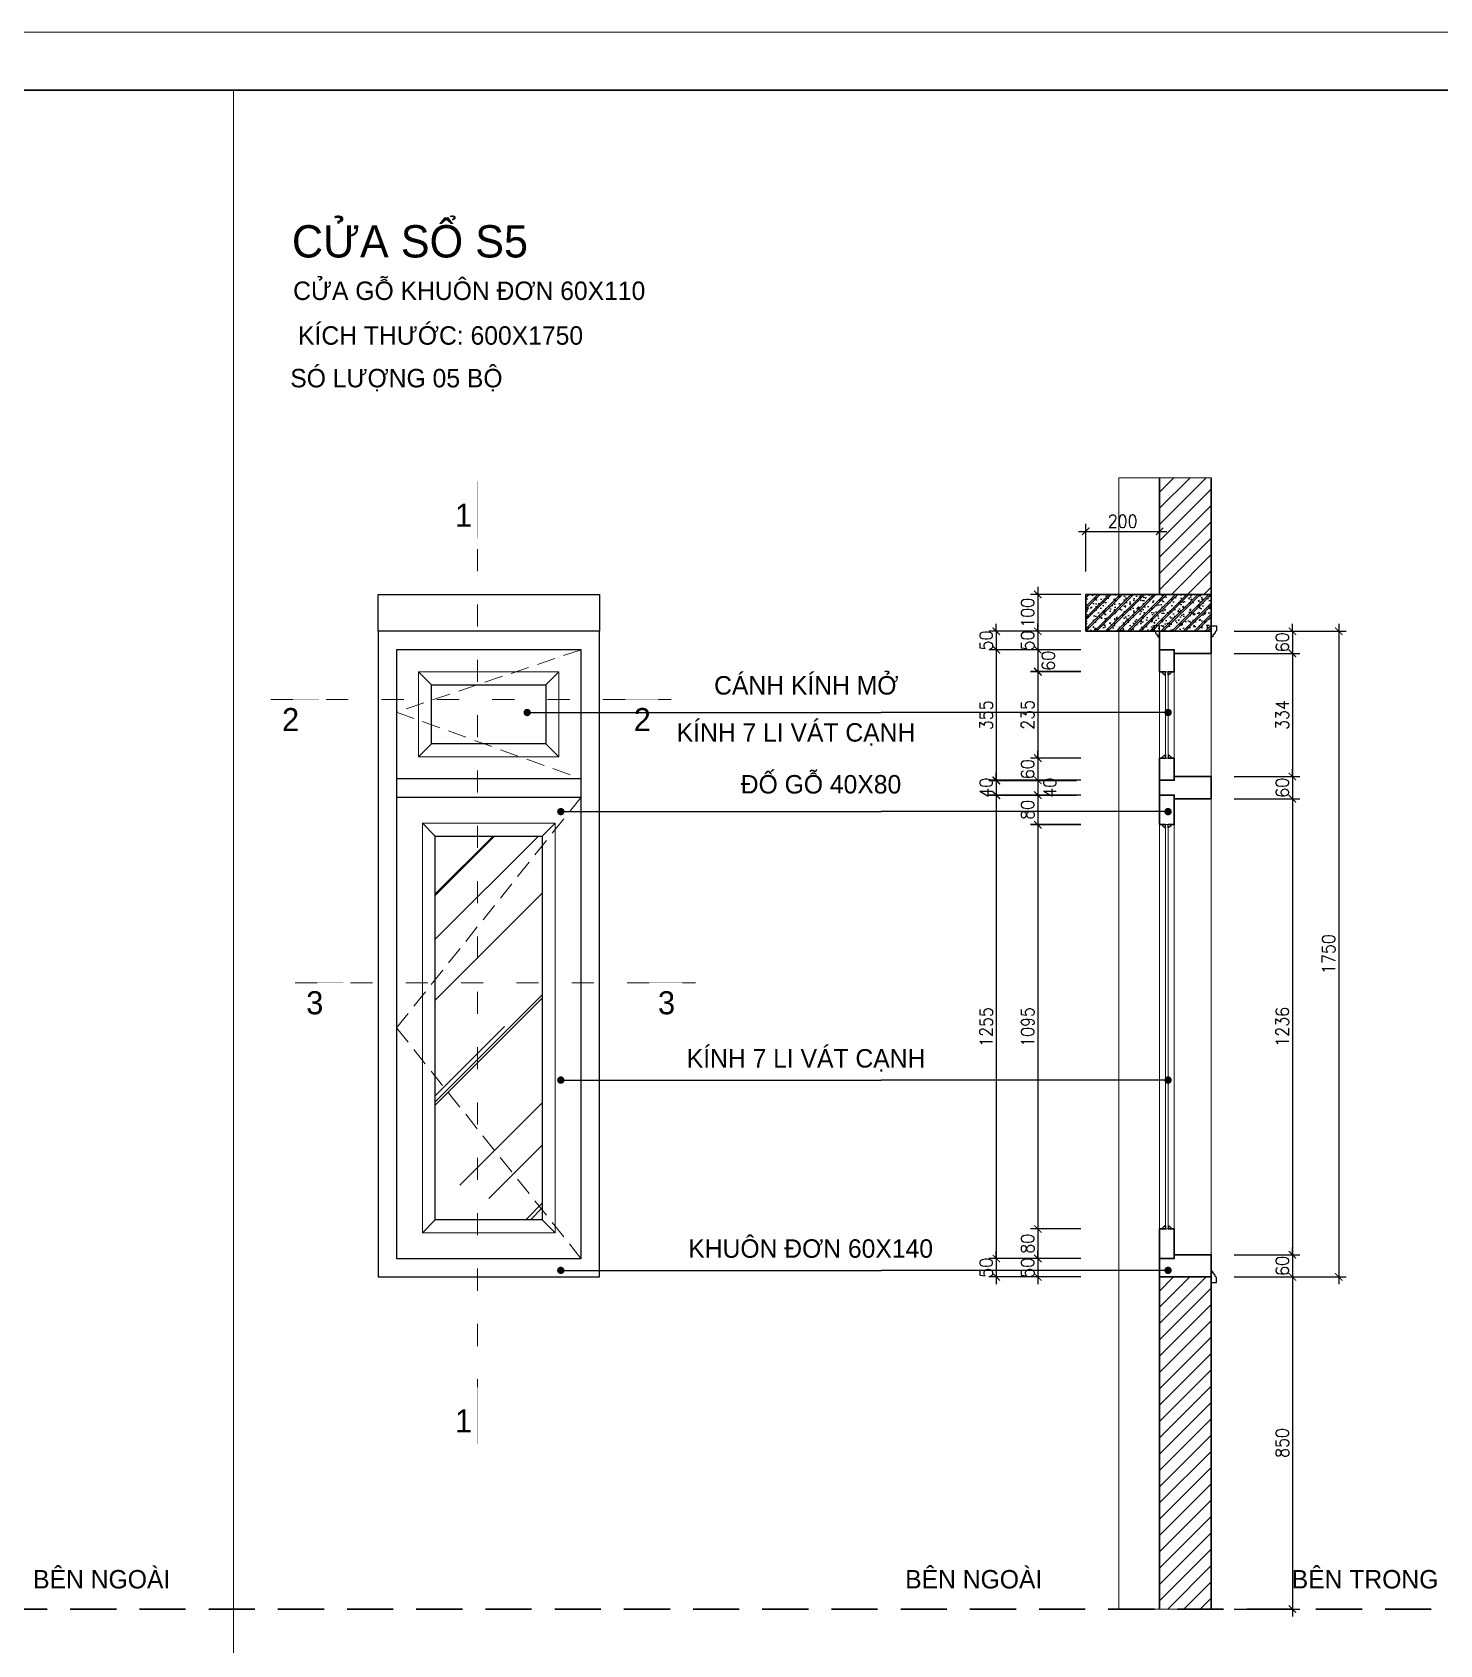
# Model space of a CAD drawing. Header units: millimetres. Extents: x -529782 to -142003, y -492574 to -273331.
# Drawn here: x -194802 to -190988, y -426657 to -422287 of the extents above; entities that cross this region are included whole.
import ezdxf
from ezdxf.enums import TextEntityAlignment as Align

# ---------------------------------------------------------------- set-up
doc = ezdxf.new("R2010")
doc.units = ezdxf.units.MM
doc.header["$LTSCALE"] = 500
doc.header["$MEASUREMENT"] = 0
doc.header["$PDMODE"] = 3
doc.linetypes.add('ACAD_ISO03W100', pattern=[30, 12, -18])
doc.linetypes.add('HIDDEN', pattern=[0.375, 0.25, -0.125])
doc.layers.get('0').update_dxf_attribs({"linetype": 'CONTINUOUS', "lineweight": 13})
doc.layers.get('Defpoints').update_dxf_attribs({"color": 255, "linetype": 'CONTINUOUS', "lineweight": 13})
for name, color, linetype, lineweight in [('1.cat 30', 30, 'CONTINUOUS', 35), ('2.thay 145', 145, 'CONTINUOUS', 18), ('3.manh 08', 8, 'CONTINUOUS', 9), ('6.khuat 75', 75, 'HIDDEN', 18), ('8.vat lieu 08', 8, 'CONTINUOUS', 5), ('9.text \xad white', 7, 'CONTINUOUS', 15), ('CA.dim 08', 251, 'CONTINUOUS', 13), ('cat', 4, 'CONTINUOUS', 35)]:
    doc.layers.add(name, color=color, linetype=linetype, lineweight=lineweight)
for name, color, linetype in [('DKT', 7, 'CONTINUOUS'), ('HACH', 250, 'CONTINUOUS'), ('HATCH', 150, 'CONTINUOUS'), ('MANH', 5, 'CONTINUOUS')]:
    doc.layers.add(name, color=color, linetype=linetype)
doc.styles.add('CA.JSC1', font='')
doc.styles.get("Standard").update_dxf_attribs({"font": 'txt.shx', "width": 0.9})
doc.styles.add('VnAvantH', font='')
doc.styles.get('CA.JSC1').set_extended_font_data('.VnAvantH')
doc.styles.get('VnAvantH').set_extended_font_data('.VnAvantH')
doc.dimstyles.new('CA 20', dxfattribs={"dimscale": 0, "dimtxt": 35, "dimasz": 20, "dimexe": 20, "dimexo": 0, "dimgap": 10, "dimtad": 1, "dimdec": 0, "dimzin": 0, "dimdsep": 46, "dimtxsty": 'Standard', "dimblk": 'ARCHTICK', "dimcen": 0.09, "dimdle": 20, "dimclrd": 256, "dimclre": 256, "dimclrt": 7, "dimadec": 0, "dimazin": 0, "dimtfac": 1, "dimtdec": 0, "dimtix": 1, "dimtmove": 2, "dimatfit": 3, "dimldrblk": 'DOT', "dimfxl": 1, "dimtolj": 1, "dimtzin": 0, "dimarcsym": 0})
pattern_1 = [(45, (-14871.95, 12364.396), (-22.097087, 22.097087), [])]

# ---------------------------------------------------------------- blocks, each defined once
blk = doc.blocks.new('khung co loan')
at = {"layer": '1.cat 30'}
blk.add_lwpolyline([(1158.3, -14553.5), (1158.3, -303.5), (20658.3, -303.5), (20658.3, -14553.5)], close=True, dxfattribs=at)
at = {"layer": '3.manh 08'}
blk.add_lwpolyline([(0, -14850), (21000, -14850), (21000, 0), (0, 0)], close=True, dxfattribs=at)
blk = doc.blocks.new('_ArchTick')
at = {"color": 1, "linetype": 'ByBlock', "const_width": 0.15}
blk.add_lwpolyline([(-0.5, -0.5), (0.5, 0.5)], dxfattribs=at)
blk = doc.blocks.new('_DOT')
at = {"color": 1, "linetype": 'ByBlock'}
blk.add_line((-0.5, 0), (-1, 0), dxfattribs=at)
at = {"color": 1, "linetype": 'ByBlock', "const_width": 0.5}
blk.add_lwpolyline([(-0.25, 0, 1), (0.25, 0, 1)], format="xyb", close=True, dxfattribs=at)
blk = doc.blocks.new('*D1652')
at = {"layer": 'CA.dim 08', "lineweight": -2, "transparency": 16777216}
for p, q in [((-191947.5, -423748.5), (-191947.5, -423619.8)), ((-191747.5, -423748.5), (-191747.5, -423619.8)), ((-191967.5, -423639.8), (-191727.5, -423639.8))]:
    blk.add_line(p, q, dxfattribs=at)
at = {"layer": 'Defpoints', "color": 0, "transparency": 16777216}
for p in [(-191747.5, -423639.8), (-191947.5, -423748.5), (-191747.5, -423748.5)]:
    blk.add_point(p, dxfattribs=at)
at = {"layer": 'CA.dim 08', "lineweight": -2, "transparency": 16777216, "xscale": 20, "yscale": 20, "zscale": 20, "rotation": 180}
blk.add_blockref('_ArchTick', (-191947.5, -423639.8), dxfattribs=at)
at = {"layer": 'CA.dim 08', "lineweight": -2, "transparency": 16777216, "xscale": 20, "yscale": 20, "zscale": 20}
blk.add_blockref('_ArchTick', (-191747.5, -423639.8), dxfattribs=at)
at = {"layer": 'CA.dim 08', "color": 7, "transparency": 16777216, "insert": (-191847.5, -423612.3), "char_height": 35, "attachment_point": 5}
blk.add_mtext('\\A1;200', dxfattribs=at)
blk = doc.blocks.new('*D1653')
at = {"layer": 'CA.dim 08', "lineweight": -2, "transparency": 16777216}
for p, q in [((-192077.4, -423790.6), (-192077.4, -423930.6)), ((-191960.5, -423810.6), (-192097.4, -423810.6)), ((-191960.5, -423910.6), (-192097.4, -423910.6))]:
    blk.add_line(p, q, dxfattribs=at)
at = {"layer": 'Defpoints', "color": 0, "transparency": 16777216}
for p in [(-191960.5, -423810.6), (-192077.4, -423910.6), (-191960.5, -423910.6)]:
    blk.add_point(p, dxfattribs=at)
at = {"layer": 'CA.dim 08', "lineweight": -2, "transparency": 16777216, "xscale": 20, "yscale": 20, "zscale": 20}
for p, rotation in [((-192077.4, -423810.6), 90), ((-192077.4, -423910.6), 270)]:
    blk.add_blockref('_ArchTick', p, dxfattribs=dict(at, rotation=rotation))
at = {"layer": 'CA.dim 08', "color": 7, "transparency": 16777216, "insert": (-192104.9, -423860.6), "char_height": 35, "attachment_point": 5, "rotation": 90}
blk.add_mtext('\\A1;100', dxfattribs=at)
blk = doc.blocks.new('*D1654')
at = {"layer": 'CA.dim 08', "lineweight": -2, "transparency": 16777216}
for p, q in [((-191545.5, -423910.6), (-191367.5, -423910.6)), ((-191387.5, -423910.6), (-191387.5, -423890.6)), ((-191387.5, -423910.6), (-191387.5, -423970.6)), ((-191545.5, -423970.6), (-191367.5, -423970.6)), ((-191387.5, -423970.6), (-191387.5, -423990.6))]:
    blk.add_line(p, q, dxfattribs=at)
at = {"layer": 'Defpoints', "color": 0, "transparency": 16777216}
for p in [(-191545.5, -423910.6), (-191545.5, -423970.6), (-191387.5, -423970.6)]:
    blk.add_point(p, dxfattribs=at)
at = {"layer": 'CA.dim 08', "lineweight": -2, "transparency": 16777216, "xscale": 20, "yscale": 20, "zscale": 20}
for p, rotation in [((-191387.5, -423910.6), 270), ((-191387.5, -423970.6), 90)]:
    blk.add_blockref('_ArchTick', p, dxfattribs=dict(at, rotation=rotation))
at = {"layer": 'CA.dim 08', "color": 7, "transparency": 16777216, "insert": (-191415, -423940.6), "char_height": 35, "attachment_point": 5, "rotation": 90}
blk.add_mtext('\\A1;60', dxfattribs=at)
blk = doc.blocks.new('*D1655')
at = {"layer": 'CA.dim 08', "lineweight": -2, "transparency": 16777216}
for p, q in [((-191545.5, -423970.6), (-191367.5, -423970.6)), ((-191387.5, -423950.6), (-191387.5, -424324.6)), ((-191545.5, -424304.6), (-191367.5, -424304.6))]:
    blk.add_line(p, q, dxfattribs=at)
at = {"layer": 'Defpoints', "color": 0, "transparency": 16777216}
for p in [(-191545.5, -423970.6), (-191545.5, -424304.6), (-191387.5, -424304.6)]:
    blk.add_point(p, dxfattribs=at)
at = {"layer": 'CA.dim 08', "lineweight": -2, "transparency": 16777216, "xscale": 20, "yscale": 20, "zscale": 20}
for p, rotation in [((-191387.5, -423970.6), 90), ((-191387.5, -424304.6), 270)]:
    blk.add_blockref('_ArchTick', p, dxfattribs=dict(at, rotation=rotation))
at = {"layer": 'CA.dim 08', "color": 7, "transparency": 16777216, "insert": (-191415, -424137.6), "char_height": 35, "attachment_point": 5, "rotation": 90}
blk.add_mtext('\\A1;334', dxfattribs=at)
blk = doc.blocks.new('*D1656')
at = {"layer": 'CA.dim 08', "lineweight": -2, "transparency": 16777216}
for p, q in [((-191545.5, -424304.6), (-191367.5, -424304.6)), ((-191387.5, -424304.6), (-191387.5, -424284.6)), ((-191387.5, -424304.6), (-191387.5, -424364.6)), ((-191545.5, -424364.6), (-191367.5, -424364.6)), ((-191387.5, -424364.6), (-191387.5, -424384.6))]:
    blk.add_line(p, q, dxfattribs=at)
at = {"layer": 'Defpoints', "color": 0, "transparency": 16777216}
for p in [(-191545.5, -424304.6), (-191545.5, -424364.6), (-191387.5, -424364.6)]:
    blk.add_point(p, dxfattribs=at)
at = {"layer": 'CA.dim 08', "lineweight": -2, "transparency": 16777216, "xscale": 20, "yscale": 20, "zscale": 20}
for p, rotation in [((-191387.5, -424304.6), 270), ((-191387.5, -424364.6), 90)]:
    blk.add_blockref('_ArchTick', p, dxfattribs=dict(at, rotation=rotation))
at = {"layer": 'CA.dim 08', "color": 7, "transparency": 16777216, "insert": (-191415, -424334.6), "char_height": 35, "attachment_point": 5, "rotation": 90}
blk.add_mtext('\\A1;60', dxfattribs=at)
blk = doc.blocks.new('*D1657')
at = {"layer": 'CA.dim 08', "lineweight": -2, "transparency": 16777216}
for p, q in [((-191545.5, -424364.6), (-191367.5, -424364.6)), ((-191387.5, -424344.6), (-191387.5, -425620.6)), ((-191545.5, -425600.6), (-191367.5, -425600.6))]:
    blk.add_line(p, q, dxfattribs=at)
at = {"layer": 'Defpoints', "color": 0, "transparency": 16777216}
for p in [(-191545.5, -424364.6), (-191545.5, -425600.6), (-191387.5, -425600.6)]:
    blk.add_point(p, dxfattribs=at)
at = {"layer": 'CA.dim 08', "lineweight": -2, "transparency": 16777216, "xscale": 20, "yscale": 20, "zscale": 20}
for p, rotation in [((-191387.5, -424364.6), 90), ((-191387.5, -425600.6), 270)]:
    blk.add_blockref('_ArchTick', p, dxfattribs=dict(at, rotation=rotation))
at = {"layer": 'CA.dim 08', "color": 7, "transparency": 16777216, "insert": (-191415, -424982.6), "char_height": 35, "attachment_point": 5, "rotation": 90}
blk.add_mtext('\\A1;1236', dxfattribs=at)
blk = doc.blocks.new('*D1658')
at = {"layer": 'CA.dim 08', "lineweight": -2, "transparency": 16777216}
for p, q in [((-191387.5, -425600.6), (-191387.5, -425580.6)), ((-191545.5, -425600.6), (-191367.5, -425600.6)), ((-191387.5, -425600.6), (-191387.5, -425660.6)), ((-191545.5, -425660.6), (-191367.5, -425660.6)), ((-191387.5, -425660.6), (-191387.5, -425680.6))]:
    blk.add_line(p, q, dxfattribs=at)
at = {"layer": 'Defpoints', "color": 0, "transparency": 16777216}
for p in [(-191545.5, -425600.6), (-191545.5, -425660.6), (-191387.5, -425660.6)]:
    blk.add_point(p, dxfattribs=at)
at = {"layer": 'CA.dim 08', "lineweight": -2, "transparency": 16777216, "xscale": 20, "yscale": 20, "zscale": 20}
for p, rotation in [((-191387.5, -425600.6), 270), ((-191387.5, -425660.6), 90)]:
    blk.add_blockref('_ArchTick', p, dxfattribs=dict(at, rotation=rotation))
at = {"layer": 'CA.dim 08', "color": 7, "transparency": 16777216, "insert": (-191415, -425630.6), "char_height": 35, "attachment_point": 5, "rotation": 90}
blk.add_mtext('\\A1;60', dxfattribs=at)
blk = doc.blocks.new('*D1659')
at = {"layer": 'CA.dim 08', "lineweight": -2, "transparency": 16777216}
for p, q in [((-191545.5, -425660.6), (-191367.5, -425660.6)), ((-191387.5, -425640.6), (-191387.5, -426580.6)), ((-191545.5, -426560.6), (-191367.5, -426560.6))]:
    blk.add_line(p, q, dxfattribs=at)
at = {"layer": 'Defpoints', "color": 0, "transparency": 16777216}
for p in [(-191545.5, -425660.6), (-191545.5, -426560.6), (-191387.5, -426560.6)]:
    blk.add_point(p, dxfattribs=at)
at = {"layer": 'CA.dim 08', "lineweight": -2, "transparency": 16777216, "xscale": 20, "yscale": 20, "zscale": 20}
for p, rotation in [((-191387.5, -425660.6), 90), ((-191387.5, -426560.6), 270)]:
    blk.add_blockref('_ArchTick', p, dxfattribs=dict(at, rotation=rotation))
at = {"layer": 'CA.dim 08', "color": 7, "transparency": 16777216, "insert": (-191415, -426110.6), "char_height": 35, "attachment_point": 5, "rotation": 90}
blk.add_mtext('\\A1;850', dxfattribs=at)
blk = doc.blocks.new('*D1660')
at = {"layer": 'CA.dim 08', "lineweight": -2, "transparency": 16777216}
for p, q in [((-191960.5, -423910.6), (-192097.4, -423910.6)), ((-192077.4, -423910.6), (-192077.4, -423890.6)), ((-192077.4, -423910.6), (-192077.4, -423960.6)), ((-191960.5, -423960.6), (-192097.4, -423960.6)), ((-192077.4, -423960.6), (-192077.4, -423980.6))]:
    blk.add_line(p, q, dxfattribs=at)
at = {"layer": 'Defpoints', "color": 0, "transparency": 16777216}
for p in [(-191960.5, -423910.6), (-192077.4, -423960.6), (-191960.5, -423960.6)]:
    blk.add_point(p, dxfattribs=at)
at = {"layer": 'CA.dim 08', "lineweight": -2, "transparency": 16777216, "xscale": 20, "yscale": 20, "zscale": 20}
for p, rotation in [((-192077.4, -423910.6), 270), ((-192077.4, -423960.6), 90)]:
    blk.add_blockref('_ArchTick', p, dxfattribs=dict(at, rotation=rotation))
at = {"layer": 'CA.dim 08', "color": 7, "transparency": 16777216, "insert": (-192104.9, -423935.6), "char_height": 35, "attachment_point": 5, "rotation": 90}
blk.add_mtext('\\A1;50', dxfattribs=at)
blk = doc.blocks.new('*D1661')
at = {"layer": 'CA.dim 08', "lineweight": -2, "transparency": 16777216}
for p, q in [((-191960.5, -423960.6), (-192097.4, -423960.6)), ((-192077.4, -423940.6), (-192077.4, -424040.6)), ((-191960.5, -424020.6), (-192097.4, -424020.6))]:
    blk.add_line(p, q, dxfattribs=at)
at = {"layer": 'Defpoints', "color": 0, "transparency": 16777216}
for p in [(-191960.5, -423960.6), (-192077.4, -424020.6), (-191960.5, -424020.6)]:
    blk.add_point(p, dxfattribs=at)
at = {"layer": 'CA.dim 08', "lineweight": -2, "transparency": 16777216, "xscale": 20, "yscale": 20, "zscale": 20}
for p, rotation in [((-192077.4, -423960.6), 90), ((-192077.4, -424020.6), 270)]:
    blk.add_blockref('_ArchTick', p, dxfattribs=dict(at, rotation=rotation))
at = {"layer": 'CA.dim 08', "color": 7, "transparency": 16777216, "insert": (-192049, -423990.6), "char_height": 35, "attachment_point": 5, "rotation": 90}
blk.add_mtext('\\A1;60', dxfattribs=at)
blk = doc.blocks.new('*D1662')
at = {"layer": 'CA.dim 08', "lineweight": -2, "transparency": 16777216}
for p, q in [((-192077.4, -423999.6), (-192077.4, -424274.6)), ((-191960.5, -424019.6), (-192097.4, -424019.6)), ((-191960.5, -424254.6), (-192097.4, -424254.6))]:
    blk.add_line(p, q, dxfattribs=at)
at = {"layer": 'Defpoints', "color": 0, "transparency": 16777216}
for p in [(-191960.5, -424019.6), (-192077.4, -424254.6), (-191960.5, -424254.6)]:
    blk.add_point(p, dxfattribs=at)
at = {"layer": 'CA.dim 08', "lineweight": -2, "transparency": 16777216, "xscale": 20, "yscale": 20, "zscale": 20}
for p, rotation in [((-192077.4, -424019.6), 90), ((-192077.4, -424254.6), 270)]:
    blk.add_blockref('_ArchTick', p, dxfattribs=dict(at, rotation=rotation))
at = {"layer": 'CA.dim 08', "color": 7, "transparency": 16777216, "insert": (-192104.9, -424137.1), "char_height": 35, "attachment_point": 5, "rotation": 90}
blk.add_mtext('\\A1;235', dxfattribs=at)
blk = doc.blocks.new('*D1663')
at = {"layer": 'CA.dim 08', "lineweight": -2, "transparency": 16777216}
for p, q in [((-191960.5, -424254.6), (-192097.4, -424254.6)), ((-192077.4, -424254.6), (-192077.4, -424234.6)), ((-192077.4, -424254.6), (-192077.4, -424314.6)), ((-191960.5, -424314.6), (-192097.4, -424314.6)), ((-192077.4, -424314.6), (-192077.4, -424334.6))]:
    blk.add_line(p, q, dxfattribs=at)
at = {"layer": 'Defpoints', "color": 0, "transparency": 16777216}
for p in [(-191960.5, -424254.6), (-192077.4, -424314.6), (-191960.5, -424314.6)]:
    blk.add_point(p, dxfattribs=at)
at = {"layer": 'CA.dim 08', "lineweight": -2, "transparency": 16777216, "xscale": 20, "yscale": 20, "zscale": 20}
for p, rotation in [((-192077.4, -424254.6), 270), ((-192077.4, -424314.6), 90)]:
    blk.add_blockref('_ArchTick', p, dxfattribs=dict(at, rotation=rotation))
at = {"layer": 'CA.dim 08', "color": 7, "transparency": 16777216, "insert": (-192104.9, -424284.6), "char_height": 35, "attachment_point": 5, "rotation": 90}
blk.add_mtext('\\A1;60', dxfattribs=at)
blk = doc.blocks.new('*D1664')
at = {"layer": 'CA.dim 08', "lineweight": -2, "transparency": 16777216}
for p, q in [((-191960.5, -424314.6), (-192097.4, -424314.6)), ((-192077.4, -424294.6), (-192077.4, -424374.6)), ((-191960.5, -424354.6), (-192097.4, -424354.6))]:
    blk.add_line(p, q, dxfattribs=at)
at = {"layer": 'Defpoints', "color": 0, "transparency": 16777216}
for p in [(-191960.5, -424314.6), (-192077.4, -424354.6), (-191960.5, -424354.6)]:
    blk.add_point(p, dxfattribs=at)
at = {"layer": 'CA.dim 08', "lineweight": -2, "transparency": 16777216, "xscale": 20, "yscale": 20, "zscale": 20}
for p, rotation in [((-192077.4, -424314.6), 90), ((-192077.4, -424354.6), 270)]:
    blk.add_blockref('_ArchTick', p, dxfattribs=dict(at, rotation=rotation))
at = {"layer": 'CA.dim 08', "color": 7, "transparency": 16777216, "insert": (-192044.7, -424334.6), "char_height": 35, "attachment_point": 5, "rotation": 90}
blk.add_mtext('\\A1;40', dxfattribs=at)
blk = doc.blocks.new('*D1665')
at = {"layer": 'CA.dim 08', "lineweight": -2, "transparency": 16777216}
for p, q in [((-191960.5, -424354.6), (-192097.4, -424354.6)), ((-192077.4, -424334.6), (-192077.4, -424454.6)), ((-191960.5, -424434.6), (-192097.4, -424434.6))]:
    blk.add_line(p, q, dxfattribs=at)
at = {"layer": 'Defpoints', "color": 0, "transparency": 16777216}
for p in [(-191960.5, -424354.6), (-192077.4, -424434.6), (-191960.5, -424434.6)]:
    blk.add_point(p, dxfattribs=at)
at = {"layer": 'CA.dim 08', "lineweight": -2, "transparency": 16777216, "xscale": 20, "yscale": 20, "zscale": 20}
for p, rotation in [((-192077.4, -424354.6), 90), ((-192077.4, -424434.6), 270)]:
    blk.add_blockref('_ArchTick', p, dxfattribs=dict(at, rotation=rotation))
at = {"layer": 'CA.dim 08', "color": 7, "transparency": 16777216, "insert": (-192104.9, -424394.6), "char_height": 35, "attachment_point": 5, "rotation": 90}
blk.add_mtext('\\A1;80', dxfattribs=at)
blk = doc.blocks.new('*D1666')
at = {"layer": 'CA.dim 08', "lineweight": -2, "transparency": 16777216}
for p, q in [((-191960.5, -424435.6), (-192097.4, -424435.6)), ((-192077.4, -424415.6), (-192077.4, -425550.6)), ((-191960.5, -425530.6), (-192097.4, -425530.6))]:
    blk.add_line(p, q, dxfattribs=at)
at = {"layer": 'Defpoints', "color": 0, "transparency": 16777216}
for p in [(-191960.5, -424435.6), (-192077.4, -425530.6), (-191960.5, -425530.6)]:
    blk.add_point(p, dxfattribs=at)
at = {"layer": 'CA.dim 08', "lineweight": -2, "transparency": 16777216, "xscale": 20, "yscale": 20, "zscale": 20}
for p, rotation in [((-192077.4, -424435.6), 90), ((-192077.4, -425530.6), 270)]:
    blk.add_blockref('_ArchTick', p, dxfattribs=dict(at, rotation=rotation))
at = {"layer": 'CA.dim 08', "color": 7, "transparency": 16777216, "insert": (-192104.9, -424983.1), "char_height": 35, "attachment_point": 5, "rotation": 90}
blk.add_mtext('\\A1;1095', dxfattribs=at)
blk = doc.blocks.new('*D1667')
at = {"layer": 'CA.dim 08', "lineweight": -2, "transparency": 16777216}
for p, q in [((-191960.5, -425530.6), (-192097.4, -425530.6)), ((-192077.4, -425510.6), (-192077.4, -425630.6)), ((-191960.5, -425610.6), (-192097.4, -425610.6))]:
    blk.add_line(p, q, dxfattribs=at)
at = {"layer": 'Defpoints', "color": 0, "transparency": 16777216}
for p in [(-191960.5, -425530.6), (-192077.4, -425610.6), (-191960.5, -425610.6)]:
    blk.add_point(p, dxfattribs=at)
at = {"layer": 'CA.dim 08', "lineweight": -2, "transparency": 16777216, "xscale": 20, "yscale": 20, "zscale": 20}
for p, rotation in [((-192077.4, -425530.6), 90), ((-192077.4, -425610.6), 270)]:
    blk.add_blockref('_ArchTick', p, dxfattribs=dict(at, rotation=rotation))
at = {"layer": 'CA.dim 08', "color": 7, "transparency": 16777216, "insert": (-192104.9, -425570.6), "char_height": 35, "attachment_point": 5, "rotation": 90}
blk.add_mtext('\\A1;80', dxfattribs=at)
blk = doc.blocks.new('*D1668')
at = {"layer": 'CA.dim 08', "lineweight": -2, "transparency": 16777216}
for p, q in [((-191960.5, -425610.6), (-192097.4, -425610.6)), ((-192077.4, -425610.6), (-192077.4, -425590.6)), ((-192077.4, -425610.6), (-192077.4, -425660.6)), ((-191960.5, -425660.6), (-192097.4, -425660.6)), ((-192077.4, -425660.6), (-192077.4, -425680.6))]:
    blk.add_line(p, q, dxfattribs=at)
at = {"layer": 'Defpoints', "color": 0, "transparency": 16777216}
for p in [(-191960.5, -425610.6), (-192077.4, -425660.6), (-191960.5, -425660.6)]:
    blk.add_point(p, dxfattribs=at)
at = {"layer": 'CA.dim 08', "lineweight": -2, "transparency": 16777216, "xscale": 20, "yscale": 20, "zscale": 20}
for p, rotation in [((-192077.4, -425610.6), 270), ((-192077.4, -425660.6), 90)]:
    blk.add_blockref('_ArchTick', p, dxfattribs=dict(at, rotation=rotation))
at = {"layer": 'CA.dim 08', "color": 7, "transparency": 16777216, "insert": (-192104.9, -425635.6), "char_height": 35, "attachment_point": 5, "rotation": 90}
blk.add_mtext('\\A1;50', dxfattribs=at)
blk = doc.blocks.new('*D1669')
at = {"layer": 'CA.dim 08', "lineweight": -2, "transparency": 16777216}
for p, q in [((-191545.5, -423910.6), (-191242, -423910.6)), ((-191262, -423890.6), (-191262, -425680.6)), ((-191545.5, -425660.6), (-191242, -425660.6))]:
    blk.add_line(p, q, dxfattribs=at)
at = {"layer": 'Defpoints', "color": 0, "transparency": 16777216}
for p in [(-191545.5, -423910.6), (-191545.5, -425660.6), (-191262, -425660.6)]:
    blk.add_point(p, dxfattribs=at)
at = {"layer": 'CA.dim 08', "lineweight": -2, "transparency": 16777216, "xscale": 20, "yscale": 20, "zscale": 20}
for p, rotation in [((-191262, -423910.6), 90), ((-191262, -425660.6), 270)]:
    blk.add_blockref('_ArchTick', p, dxfattribs=dict(at, rotation=rotation))
at = {"layer": 'CA.dim 08', "color": 7, "transparency": 16777216, "insert": (-191289.5, -424785.6), "char_height": 35, "attachment_point": 5, "rotation": 90}
blk.add_mtext('\\A1;1750', dxfattribs=at)
blk = doc.blocks.new('*D1670')
at = {"layer": 'CA.dim 08', "lineweight": -2, "transparency": 16777216}
for p, q in [((-191974.2, -423910.6), (-192209.8, -423910.6)), ((-192189.8, -423910.6), (-192189.8, -423890.6)), ((-192189.8, -423910.6), (-192189.8, -423960.6)), ((-191974.2, -423960.6), (-192209.8, -423960.6)), ((-192189.8, -423960.6), (-192189.8, -423980.6))]:
    blk.add_line(p, q, dxfattribs=at)
at = {"layer": 'Defpoints', "color": 0, "transparency": 16777216}
for p in [(-191974.2, -423910.6), (-192189.8, -423960.6), (-191974.2, -423960.6)]:
    blk.add_point(p, dxfattribs=at)
at = {"layer": 'CA.dim 08', "lineweight": -2, "transparency": 16777216, "xscale": 20, "yscale": 20, "zscale": 20}
for p, rotation in [((-192189.8, -423910.6), 270), ((-192189.8, -423960.6), 90)]:
    blk.add_blockref('_ArchTick', p, dxfattribs=dict(at, rotation=rotation))
at = {"layer": 'CA.dim 08', "color": 7, "transparency": 16777216, "insert": (-192217.3, -423935.6), "char_height": 35, "attachment_point": 5, "rotation": 90}
blk.add_mtext('\\A1;50', dxfattribs=at)
blk = doc.blocks.new('*D1671')
at = {"layer": 'CA.dim 08', "lineweight": -2, "transparency": 16777216}
for p, q in [((-191974.2, -423960.6), (-192209.8, -423960.6)), ((-192189.8, -423940.6), (-192189.8, -424335.6)), ((-191972.7, -424315.6), (-192209.8, -424315.6))]:
    blk.add_line(p, q, dxfattribs=at)
at = {"layer": 'Defpoints', "color": 0, "transparency": 16777216}
for p in [(-191974.2, -423960.6), (-192189.8, -424315.6), (-191972.7, -424315.6)]:
    blk.add_point(p, dxfattribs=at)
at = {"layer": 'CA.dim 08', "lineweight": -2, "transparency": 16777216, "xscale": 20, "yscale": 20, "zscale": 20}
for p, rotation in [((-192189.8, -423960.6), 90), ((-192189.8, -424315.6), 270)]:
    blk.add_blockref('_ArchTick', p, dxfattribs=dict(at, rotation=rotation))
at = {"layer": 'CA.dim 08', "color": 7, "transparency": 16777216, "insert": (-192217.3, -424138.1), "char_height": 35, "attachment_point": 5, "rotation": 90}
blk.add_mtext('\\A1;355', dxfattribs=at)
blk = doc.blocks.new('*D1672')
at = {"layer": 'CA.dim 08', "lineweight": -2, "transparency": 16777216}
for p, q in [((-191972.7, -424314.6), (-192209.8, -424314.6)), ((-192189.8, -424314.6), (-192189.8, -424294.6)), ((-192189.8, -424314.6), (-192189.8, -424354.6)), ((-191972.7, -424354.6), (-192209.8, -424354.6)), ((-192189.8, -424354.6), (-192189.8, -424374.6))]:
    blk.add_line(p, q, dxfattribs=at)
at = {"layer": 'Defpoints', "color": 0, "transparency": 16777216}
for p in [(-191972.7, -424314.6), (-192189.8, -424354.6), (-191972.7, -424354.6)]:
    blk.add_point(p, dxfattribs=at)
at = {"layer": 'CA.dim 08', "lineweight": -2, "transparency": 16777216, "xscale": 20, "yscale": 20, "zscale": 20}
for p, rotation in [((-192189.8, -424314.6), 270), ((-192189.8, -424354.6), 90)]:
    blk.add_blockref('_ArchTick', p, dxfattribs=dict(at, rotation=rotation))
at = {"layer": 'CA.dim 08', "color": 7, "transparency": 16777216, "insert": (-192217.3, -424334.6), "char_height": 35, "attachment_point": 5, "rotation": 90}
blk.add_mtext('\\A1;40', dxfattribs=at)
blk = doc.blocks.new('*D1673')
at = {"layer": 'CA.dim 08', "lineweight": -2, "transparency": 16777216}
for p, q in [((-191972.7, -424355.6), (-192209.8, -424355.6)), ((-192189.8, -424335.6), (-192189.8, -425630.6)), ((-191972.7, -425610.6), (-192209.8, -425610.6))]:
    blk.add_line(p, q, dxfattribs=at)
at = {"layer": 'Defpoints', "color": 0, "transparency": 16777216}
for p in [(-191972.7, -424355.6), (-192189.8, -425610.6), (-191972.7, -425610.6)]:
    blk.add_point(p, dxfattribs=at)
at = {"layer": 'CA.dim 08', "lineweight": -2, "transparency": 16777216, "xscale": 20, "yscale": 20, "zscale": 20}
for p, rotation in [((-192189.8, -424355.6), 90), ((-192189.8, -425610.6), 270)]:
    blk.add_blockref('_ArchTick', p, dxfattribs=dict(at, rotation=rotation))
at = {"layer": 'CA.dim 08', "color": 7, "transparency": 16777216, "insert": (-192217.3, -424983.1), "char_height": 35, "attachment_point": 5, "rotation": 90}
blk.add_mtext('\\A1;1255', dxfattribs=at)
blk = doc.blocks.new('*D1674')
at = {"layer": 'CA.dim 08', "lineweight": -2, "transparency": 16777216}
for p, q in [((-191972.7, -425610.6), (-192209.8, -425610.6)), ((-192189.8, -425610.6), (-192189.8, -425590.6)), ((-192189.8, -425610.6), (-192189.8, -425660.6)), ((-191972.7, -425660.6), (-192209.8, -425660.6)), ((-192189.8, -425660.6), (-192189.8, -425680.6))]:
    blk.add_line(p, q, dxfattribs=at)
at = {"layer": 'Defpoints', "color": 0, "transparency": 16777216}
for p in [(-191972.7, -425610.6), (-192189.8, -425660.6), (-191972.7, -425660.6)]:
    blk.add_point(p, dxfattribs=at)
at = {"layer": 'CA.dim 08', "lineweight": -2, "transparency": 16777216, "xscale": 20, "yscale": 20, "zscale": 20}
for p, rotation in [((-192189.8, -425610.6), 270), ((-192189.8, -425660.6), 90)]:
    blk.add_blockref('_ArchTick', p, dxfattribs=dict(at, rotation=rotation))
at = {"layer": 'CA.dim 08', "color": 7, "transparency": 16777216, "insert": (-192217.3, -425635.6), "char_height": 35, "attachment_point": 5, "rotation": 90}
blk.add_mtext('\\A1;50', dxfattribs=at)

msp = doc.modelspace()

# ---------------------------------------------------------------- hatches: boundary and pattern name
at = {"layer": '8.vat lieu 08'}
h = msp.add_hatch(dxfattribs=at)
h.set_pattern_fill('AR-RROOF', color=256, scale=300, angle=45, style=0)
h.set_pattern_definition([(45, (72533.42, -24858.62), (254.55844, 678.82251), [4500, -600, 1500, -300]), (45, (72709.5, -24470.4), (-494.26764, 70.00357), [900, -99, 1800, -225]), (45, (72459.17, -24572.24), (960.958116, 1245.21504), [2400, -420, 1200, -300])])
h.paths.add_polyline_path([(-193419.9, -424465.6), (-193709.9, -424465.6), (-193709.9, -425505.6), (-193419.9, -425505.6)])
at = {"layer": 'HACH'}
h = msp.add_hatch(dxfattribs=at)
h.set_pattern_fill('ANSI31', color=256, scale=250, style=0)
h.set_pattern_definition(pattern_1)
h.paths.add_polyline_path([(-191607.5, -423494.9), (-191747.5, -423494.9), (-191747.5, -423810.6), (-191607.5, -423810.6)])
h = msp.add_hatch(dxfattribs=at)
h.set_pattern_fill('CHAU-01', color=256, scale=5, style=0, pattern_type=2)
h.set_pattern_definition([(50, (-14871.95, 12364.396), (35.8630091, -3.1376067), [3.75, -41.25]), (355, (-14871.95, 12364.396), (-6.9375667, 37.6096067), [3, -33]), (100.4514, (-14868.96, 12364.134), (28.925469, 34.471977), [3.1870095, -35.0571056]), (46.1842, (-14871.95, 12374.396), (53.3620524, -8.2759507), [5.625, -61.875]), (96.6356, (-14867.503, 12373.706), (46.733135, 48.7058935), [4.7805144, -52.58565]), (351.1842, (-14871.95, 12374.396), (46.733097, 48.70593), [4.5, -49.5]), (21, (-14866.95, 12371.896), (29.8453526, -20.1309445), [3.75, -41.25]), (326, (-14866.95, 12371.896), (12.1657666, 36.2575023), [3, -33]), (71.4514, (-14864.463, 12370.218), (42.0111314, 16.1265248), [3.1870095, -35.0571056]), (37.5, (-14871.95, 12364.396), (0.60799277, 16.6446927), [0, -32.6, 0, -33.5, 0, -33.125]), (7.5, (-14871.95, 12364.396), (13.1534769, 19.7205856), [0, -19.1, 0, -31.85, 0, -12.625]), (327.5, (-14883.1, 12364.396), (26.6911218, -1.1277436), [0, -12.5, 0, -39, 0, -51.75]), (317.5, (-14888.1, 12364.396), (29.1593085, 5.0052491), [0, -16.25, 0, -25.9, 0, -36.75]), (45, (-14871.95, 12364.396), (-15.0260191, 15.0260191), []), (45, (-14871.95, 12370.52), (-15.0260191, 15.0260191), [])])
h.paths.add_polyline_path([(-191947.5, -423810.6), (-191947.5, -423910.6), (-191747.5, -423910.6), (-191607.5, -423910.6), (-191607.5, -423810.6), (-191747.5, -423810.6)])
h = msp.add_hatch(dxfattribs=at)
h.set_pattern_fill('ANSI31', color=256, scale=250, style=0)
h.set_pattern_definition(pattern_1)
h.paths.add_polyline_path([(-191747.5, -426560.6), (-191607.5, -426560.6), (-191607.5, -425660.6), (-191747.5, -425660.6)])

# ---------------------------------------------------------------- linework, layer by layer
at = {"layer": '1.cat 30', "ltscale": 4}
for p, q in [((-191747.5, -423494.9), (-191747.5, -423810.6)), ((-191607.5, -423810.6), (-191607.5, -423494.9)), ((-191747.5, -423810.6), (-191947.5, -423810.6)), ((-191947.5, -423810.6), (-191947.5, -423910.6)), ((-191947.5, -423910.6), (-191747.5, -423910.6)), ((-191607.5, -423910.6), (-191747.5, -423910.6)), ((-191607.5, -423910.6), (-191747.5, -423910.6)), ((-191607.5, -423910.6), (-191747.5, -423910.6)), ((-191747.5, -423910.6), (-191747.5, -423960.6)), ((-191607.5, -423970.6), (-191607.5, -423910.6)), ((-191747.5, -423960.6), (-191707.5, -423960.6)), ((-191747.5, -423960.6), (-191707.5, -423960.6)), ((-191707.5, -423960.6), (-191707.5, -423970.6)), ((-191707.5, -423960.6), (-191707.5, -423970.6)), ((-191747.5, -424304.6), (-191747.5, -424354.6)), ((-191747.5, -424316.6), (-191747.5, -424314.6)), ((-191747.5, -424314.6), (-191707.5, -424314.6)), ((-191747.5, -424314.6), (-191707.5, -424314.6)), ((-191747.5, -424314.6), (-191707.5, -424314.6)), ((-191647.5, -424304.6), (-191707.5, -424304.6)), ((-191707.5, -424314.6), (-191707.5, -424304.6)), ((-191707.5, -424314.6), (-191707.5, -424304.6)), ((-191707.5, -424314.6), (-191707.5, -424304.6)), ((-191607.5, -424364.6), (-191607.5, -424306.6)), ((-191747.5, -424353.6), (-191747.5, -424354.6)), ((-191747.5, -424354.6), (-191707.5, -424354.6)), ((-191747.5, -424354.6), (-191707.5, -424354.6)), ((-191747.5, -424354.6), (-191707.5, -424354.6)), ((-191747.5, -424354.6), (-191707.5, -424354.6)), ((-191747.5, -424354.6), (-191707.5, -424354.6)), ((-191747.5, -424354.6), (-191707.5, -424354.6)), ((-191707.5, -424354.6), (-191707.5, -424364.6)), ((-191707.5, -424354.6), (-191707.5, -424363.6)), ((-191707.5, -424354.6), (-191707.5, -424363.6)), ((-191707.5, -424354.6), (-191707.5, -424364.6)), ((-191707.5, -424354.6), (-191707.5, -424364.6)), ((-191707.5, -424364.6), (-191607.5, -424364.6)), ((-191747.5, -425611.6), (-191747.5, -425610.6)), ((-191747.5, -425610.6), (-191707.5, -425610.6)), ((-191747.5, -425610.6), (-191707.5, -425610.6)), ((-191747.5, -425610.6), (-191707.5, -425610.6)), ((-191747.5, -425610.6), (-191707.5, -425610.6)), ((-191747.5, -425610.6), (-191707.5, -425610.6)), ((-191747.5, -425610.6), (-191707.5, -425610.6)), ((-191707.5, -425610.6), (-191707.5, -425600.6)), ((-191707.5, -425610.6), (-191707.5, -425600.6)), ((-191707.5, -425610.6), (-191707.5, -425600.6)), ((-191707.5, -425610.6), (-191707.5, -425601.6)), ((-191707.5, -425610.6), (-191707.5, -425601.6)), ((-191747.5, -425660.6), (-191747.5, -426560.6)), ((-191747.5, -425660.6), (-191607.5, -425660.6)), ((-191607.5, -425660.6), (-191607.5, -426560.6))]:
    msp.add_line(p, q, dxfattribs=at)
at = {"layer": '1.cat 30', "const_width": 1.25}
for points in [[(-193595.5, -423504.6), (-193595.5, -423505.9), (-193595.5, -423507.1), (-193595.5, -423658.5)], [(-194155.5, -424095.8), (-194154.3, -424095.8), (-194153, -424095.8), (-194024.5, -424095.8)], [(-193202.5, -424095.8), (-193201.3, -424095.8), (-193200, -424095.8), (-193071.5, -424095.8)], [(-194089.9, -424863.3), (-194088.7, -424863.3), (-194087.4, -424863.3), (-193958.9, -424863.3)], [(-193136.9, -424863.3), (-193135.7, -424863.3), (-193134.4, -424863.3), (-193005.9, -424863.3)], [(-193595.5, -425959.3), (-193595.5, -425960.5), (-193595.5, -425961.8), (-193595.5, -426113.1)]]:
    msp.add_lwpolyline(points, dxfattribs=at)
at = {"layer": '1.cat 30', "ltscale": 4}
for points in [[(-191747.5, -423810.6), (-191747.5, -423810.6), (-191607.5, -423810.6), (-191607.5, -423810.6), (-191607.5, -423910.6), (-191607.5, -423910.6), (-191747.5, -423910.6), (-191747.5, -423910.6)], [(-191724.4, -424020.6), (-191707.5, -424020.6), (-191707.5, -423960.6), (-191747.5, -423960.6), (-191747.5, -424020.6), (-191731.6, -424020.6)], [(-191724.4, -424254.6), (-191707.5, -424254.6), (-191707.5, -424314.6), (-191747.5, -424314.6), (-191747.5, -424254.6), (-191731.6, -424254.6)], [(-191707.5, -424304.6), (-191647.5, -424304.6), (-191647.5, -424304.6), (-191607.5, -424304.6), (-191607.5, -424306.6), (-191607.5, -424364.6), (-191707.5, -424364.6), (-191707.5, -424354.6), (-191747.5, -424354.6), (-191747.5, -424353.6), (-191747.5, -424304.6)], [(-191724.4, -424434.6), (-191707.5, -424434.6), (-191707.5, -424354.6), (-191747.5, -424354.6), (-191747.5, -424434.6), (-191731.6, -424434.6)], [(-191724.4, -425530.6), (-191707.5, -425530.6), (-191707.5, -425610.6), (-191747.5, -425610.6), (-191747.5, -425530.6), (-191731.6, -425530.6)]]:
    msp.add_lwpolyline(points, dxfattribs=at)
for points in [[(-191747.5, -423910.6), (-191607.5, -423910.6), (-191607.5, -423925.6), (-191607.5, -423970.6), (-191707.5, -423970.6), (-191707.5, -423960.6), (-191747.5, -423960.6)], [(-191747.5, -425660.6), (-191607.5, -425660.6), (-191607.5, -425645.6), (-191607.5, -425600.6), (-191707.5, -425600.6), (-191707.5, -425610.6), (-191747.5, -425610.6)]]:
    msp.add_lwpolyline(points, close=True, dxfattribs=at)
at = {"layer": '2.thay 145', "color": 1, "linetype": 'ACAD_ISO03W100', "ltscale": 0.01}
for p, q in [((-193595.5, -423687.8), (-193595.5, -425959.3)), ((-194155.5, -424095.8), (-193070.5, -424095.8)), ((-194089.9, -424863.3), (-193004.9, -424863.3))]:
    msp.add_line(p, q, dxfattribs=at)
at = {"layer": '2.thay 145'}
for p, q in [((-193719.9, -424055.6), (-193754.9, -424020.6)), ((-193409.9, -424055.6), (-193374.9, -424020.6)), ((-193719.9, -424215.6), (-193754.9, -424250.6)), ((-193409.9, -424215.6), (-193374.9, -424250.6)), ((-193709.9, -424465.6), (-193744.9, -424430.6)), ((-193419.9, -424465.6), (-193384.9, -424430.6)), ((-193709.9, -425505.6), (-193744.9, -425540.6)), ((-193419.9, -425505.6), (-193384.9, -425540.6))]:
    msp.add_line(p, q, dxfattribs=at)
for points in [[(-193754.9, -424020.6), (-193374.9, -424020.6), (-193374.9, -424250.6), (-193754.9, -424250.6)], [(-193814.9, -424360.6), (-193314.9, -424360.6), (-193314.9, -425610.6), (-193814.9, -425610.6)], [(-193744.9, -424430.6), (-193384.9, -424430.6), (-193384.9, -425540.6), (-193744.9, -425540.6)]]:
    msp.add_lwpolyline(points, close=True, dxfattribs=at)
at = {"layer": '6.khuat 75', "ltscale": 0.4}
for points in [[(-193314.9, -423960.6), (-193814.9, -424129.8), (-193314.9, -424310.6)], [(-193314.9, -424360.6), (-193814.9, -424985.6), (-193314.9, -425610.6)]]:
    msp.add_lwpolyline(points, dxfattribs=at)
at = {"layer": 'CA.dim 08'}
for p, q in [((-194256.7, -422444.1), (-194256.7, -429818)), ((-191857.5, -423494.9), (-191857.5, -423810.6)), ((-191857.5, -423494.9), (-191607.5, -423494.9)), ((-191857.5, -423910.6), (-191857.5, -426560.6)), ((-191747.5, -423910.6), (-191747.5, -425660.6)), ((-191607.5, -423910.6), (-191607.5, -425660.6)), ((-191857.5, -426560.6), (-191607.5, -426560.6))]:
    msp.add_line(p, q, dxfattribs=at)
for points in [[(-191747.5, -424020.6), (-191747.5, -424020.6), (-191707.5, -424020.6), (-191707.5, -424020.6), (-191707.5, -424254.6), (-191707.5, -424254.6), (-191747.5, -424254.6), (-191747.5, -424254.6)], [(-191724.4, -424020.6), (-191724.4, -424020.6), (-191731.6, -424020.6), (-191731.6, -424020.6), (-191731.6, -424254.6), (-191731.6, -424254.6), (-191724.4, -424254.6), (-191724.4, -424254.6)], [(-191707.5, -424434.6), (-191707.5, -424434.6), (-191747.5, -424434.6), (-191747.5, -424434.6), (-191747.5, -425530.6), (-191747.5, -425530.6), (-191707.5, -425530.6), (-191707.5, -425530.6)], [(-191724.4, -425530.6), (-191724.4, -425530.6), (-191731.6, -425530.6), (-191731.6, -425530.6), (-191731.6, -424434.6), (-191731.6, -424434.6), (-191724.4, -424434.6), (-191724.4, -424434.6)]]:
    msp.add_lwpolyline(points, close=True, dxfattribs=at)
at = {"layer": 'cat', "linetype": 'HIDDEN'}
msp.add_line((-199761.3, -426560.6), (-190892, -426560.6), dxfattribs=at)
at = {"layer": 'DKT'}
for p, q in [((-193864.9, -423910.6), (-193864.9, -423810.6)), ((-193864.9, -423810.6), (-193264.9, -423810.6)), ((-193264.9, -423810.6), (-193264.9, -423910.6))]:
    msp.add_line(p, q, dxfattribs=at)
for points in [[(-193864.9, -425660.6), (-193264.9, -425660.6), (-193264.9, -423910.6), (-193864.9, -423910.6)], [(-193814.9, -425610.6), (-193314.9, -425610.6), (-193314.9, -423960.6), (-193814.9, -423960.6)], [(-193814.9, -424360.6), (-193314.9, -424360.6), (-193314.9, -424310.6), (-193814.9, -424310.6)]]:
    msp.add_lwpolyline(points, close=True, dxfattribs=at)
at = {"layer": 'HACH', "ltscale": 4}
for points in [[(-191761.9, -423909, 0.349725), (-191759.3, -423910.9), (-191758.6, -423910.9), (-191758.6, -423915.4, -0.408145), (-191755, -423920.7), (-191752.1, -423920.7), (-191752.1, -423924.6, 0.414214), (-191751.1, -423925.6), (-191747.5, -423925.6), (-191747.5, -423895.6), (-191761.9, -423895.6)], [(-191593.1, -423909, -0.349725), (-191595.7, -423910.9), (-191596.4, -423910.9), (-191596.4, -423915.4, 0.408145), (-191600, -423920.7), (-191602.9, -423920.7), (-191602.9, -423924.6, -0.414214), (-191603.9, -423925.6), (-191607.5, -423925.6), (-191607.5, -423895.6), (-191593.1, -423895.6)], [(-191593.1, -425662.3, 0.349725), (-191595.7, -425660.3), (-191596.4, -425660.3), (-191596.4, -425655.9, -0.408145), (-191600, -425650.6), (-191602.9, -425650.6), (-191602.9, -425646.6, 0.414214), (-191603.9, -425645.6), (-191607.5, -425645.6), (-191607.5, -425675.6), (-191593.1, -425675.6)]]:
    msp.add_lwpolyline(points, format="xyb", close=True, dxfattribs=at)
at = {"layer": 'HATCH', "ltscale": 4}
for points in [[(-191731.6, -424020.6), (-191741.2, -424020.6), (-191741.2, -424022.5), (-191739.5, -424022.5, 0.386896), (-191734, -424027.3), (-191734, -424028.4), (-191733, -424028.4), (-191733, -424029.7), (-191731.6, -424029.7), (-191731.6, -424020.6)], [(-191724.4, -424020.6), (-191714.8, -424020.6), (-191714.8, -424022.5), (-191716.5, -424022.5, -0.386896), (-191722, -424027.3), (-191722, -424028.4), (-191723, -424028.4), (-191723, -424029.7), (-191724.4, -424029.7), (-191724.4, -424020.6)], [(-191731.6, -424254.6), (-191741.2, -424254.6), (-191741.2, -424252.8), (-191739.5, -424252.8, -0.386896), (-191734, -424248), (-191734, -424246.8), (-191733, -424246.8), (-191733, -424245.5), (-191731.6, -424245.5), (-191731.6, -424254.6)], [(-191724.4, -424254.6), (-191714.8, -424254.6), (-191714.8, -424252.8), (-191716.5, -424252.8, 0.386896), (-191722, -424248), (-191722, -424246.8), (-191723, -424246.8), (-191723, -424245.5), (-191724.4, -424245.5), (-191724.4, -424254.6)], [(-191731.6, -424434.6), (-191741.2, -424434.6), (-191741.2, -424436.5), (-191739.5, -424436.5, 0.386896), (-191734, -424441.3), (-191734, -424442.4), (-191733, -424442.4), (-191733, -424443.7), (-191731.6, -424443.7), (-191731.6, -424434.6)], [(-191724.4, -424434.6), (-191714.8, -424434.6), (-191714.8, -424436.5), (-191716.5, -424436.5, -0.386896), (-191722, -424441.3), (-191722, -424442.4), (-191723, -424442.4), (-191723, -424443.7), (-191724.4, -424443.7), (-191724.4, -424434.6)], [(-191731.6, -425530.6), (-191741.2, -425530.6), (-191741.2, -425528.7), (-191739.5, -425528.7, -0.386896), (-191734, -425523.9), (-191734, -425522.8), (-191733, -425522.8), (-191733, -425521.5), (-191731.6, -425521.5), (-191731.6, -425530.6)], [(-191724.4, -425530.6), (-191714.8, -425530.6), (-191714.8, -425528.7), (-191716.5, -425528.7, 0.386896), (-191722, -425523.9), (-191722, -425522.8), (-191723, -425522.8), (-191723, -425521.5), (-191724.4, -425521.5), (-191724.4, -425530.6)]]:
    msp.add_lwpolyline(points, format="xyb", dxfattribs=at)
at = {"layer": 'MANH'}
for points in [[(-193719.9, -424055.6), (-193409.9, -424055.6), (-193409.9, -424215.6), (-193719.9, -424215.6)], [(-193709.9, -424465.6), (-193419.9, -424465.6), (-193419.9, -425505.6), (-193709.9, -425505.6)]]:
    msp.add_lwpolyline(points, close=True, dxfattribs=at)

# ---------------------------------------------------------------- block references
at = {"layer": '2.thay 145', "xscale": 0.5174686212558299, "yscale": 0.5174686212558299, "zscale": 0.5174686212558299}
msp.add_blockref('khung co loan', (-200360.7, -422287.1), dxfattribs=at)

# ---------------------------------------------------------------- texts
at = {"layer": '9.text \xad white'}
for s, height, style, p in [('cöa sæ s5', 87.5, 'CA.JSC1', (-194098.3, -422897.5)), ('1', 62.5, 'VnAvantH', (-193656.7, -423627.3)), ('2', 62.5, 'VnAvantH', (-194125.2, -424181.2)), ('2', 62.5, 'VnAvantH', (-193172.2, -424181.2)), ('3', 62.5, 'VnAvantH', (-194059.6, -424948.7)), ('3', 62.5, 'VnAvantH', (-193106.6, -424948.7)), ('1', 62.5, 'VnAvantH', (-193656.7, -426081.9))]:
    msp.add_text(s, height=height, dxfattribs=dict(at, style=style)).set_placement(p)
at = {"layer": '9.text \xad white', "style": 'CA.JSC1'}
for s, p in [('cöa gç khu«n ®¬n 60x110', (-193140.8, -423012.7)), ('kÝch th\xadíc: 600x1750', (-193309.4, -423133.9)), ('sã l\xadîng 05 bé', (-193527.6, -423249.5)), ('c¸nh kÝnh më', (-192455, -424082.2)), ('kÝnh 7 li v¸t c¹nh', (-192409.2, -424209.7)), ('®è gç 40x80', (-192447.4, -424350.3)), ('kÝnh 7 li v¸t c¹nh', (-192382, -425093.1)), ('khu«n ®¬n 60x140', (-192361.3, -425608.6)), ('bªn ngoµi', (-194427.9, -426504.9)), ('bªn ngoµi', (-192065.2, -426504.9)), ('bªn trong', (-190991.9, -426504.9))]:
    msp.add_text(s, height=50, dxfattribs=at).set_placement(p, align=Align.RIGHT)

# ---------------------------------------------------------------- dimensions: what is measured, and where the dimension line sits
at = {"layer": 'CA.dim 08'}
dim = msp.add_linear_dim(base=(-191747.5, -423639.8), p1=(-191947.5, -423748.5), p2=(-191747.5, -423748.5), dimstyle='CA 20', override={"dimscale": 1}, dxfattribs=at)
dim.commit()
dim.dimension.update_dxf_attribs({"geometry": '*D1652', "text_midpoint": (-191847.5, -423612.3)})
for base, p1, p2, picture, middle in [((-192077.4, -423910.6), (-191960.5, -423810.6), (-191960.5, -423910.6), '*D1653', (-192104.9, -423860.6)), ((-192189.8, -423960.6), (-191974.2, -423910.6), (-191974.2, -423960.6), '*D1670', (-192217.3, -423935.6)), ((-192077.4, -423960.6), (-191960.5, -423910.6), (-191960.5, -423960.6), '*D1660', (-192104.9, -423935.6)), ((-191387.5, -423970.6), (-191545.5, -423910.6), (-191545.5, -423970.6), '*D1654', (-191415, -423940.6)), ((-191262, -425660.6), (-191545.5, -423910.6), (-191545.5, -425660.6), '*D1669', (-191289.5, -424785.6)), ((-192189.8, -424315.6), (-191974.2, -423960.6), (-191972.7, -424315.6), '*D1671', (-192217.3, -424138.1)), ((-191387.5, -424304.6), (-191545.5, -423970.6), (-191545.5, -424304.6), '*D1655', (-191415, -424137.6)), ((-192077.4, -424254.6), (-191960.5, -424019.6), (-191960.5, -424254.6), '*D1662', (-192104.9, -424137.1)), ((-192077.4, -424314.6), (-191960.5, -424254.6), (-191960.5, -424314.6), '*D1663', (-192104.9, -424284.6)), ((-192189.8, -424354.6), (-191972.7, -424314.6), (-191972.7, -424354.6), '*D1672', (-192217.3, -424334.6)), ((-191387.5, -424364.6), (-191545.5, -424304.6), (-191545.5, -424364.6), '*D1656', (-191415, -424334.6)), ((-192189.8, -425610.6), (-191972.7, -424355.6), (-191972.7, -425610.6), '*D1673', (-192217.3, -424983.1)), ((-192077.4, -424434.6), (-191960.5, -424354.6), (-191960.5, -424434.6), '*D1665', (-192104.9, -424394.6)), ((-191387.5, -425600.6), (-191545.5, -424364.6), (-191545.5, -425600.6), '*D1657', (-191415, -424982.6)), ((-192077.4, -425530.6), (-191960.5, -424435.6), (-191960.5, -425530.6), '*D1666', (-192104.9, -424983.1)), ((-192077.4, -425610.6), (-191960.5, -425530.6), (-191960.5, -425610.6), '*D1667', (-192104.9, -425570.6)), ((-191387.5, -425660.6), (-191545.5, -425600.6), (-191545.5, -425660.6), '*D1658', (-191415, -425630.6)), ((-192189.8, -425660.6), (-191972.7, -425610.6), (-191972.7, -425660.6), '*D1674', (-192217.3, -425635.6)), ((-192077.4, -425660.6), (-191960.5, -425610.6), (-191960.5, -425660.6), '*D1668', (-192104.9, -425635.6))]:
    dim = msp.add_linear_dim(base=base, p1=p1, p2=p2, angle=90, dimstyle='CA 20', override={"dimscale": 1}, dxfattribs=at)
    dim.commit()
    dim.dimension.update_dxf_attribs({"geometry": picture, "text_midpoint": middle})
for base, p1, p2, picture, middle in [((-192077.4, -424020.6), (-191960.5, -423960.6), (-191960.5, -424020.6), '*D1661', (-192049, -423990.6)), ((-192077.4, -424354.6), (-191960.5, -424314.6), (-191960.5, -424354.6), '*D1664', (-192044.7, -424334.6))]:
    dim = msp.add_linear_dim(base=base, p1=p1, p2=p2, angle=90, dimstyle='CA 20', override={"dimscale": 1}, dxfattribs=at)
    dim.commit()
    dim.dimension.update_dxf_attribs({"geometry": picture, "text_midpoint": middle, "dimtype": 160})
dim = msp.add_linear_dim(base=(-191387.5, -426560.6), p1=(-191545.5, -425660.6), p2=(-191545.5, -426560.6), angle=90, text='850', dimstyle='CA 20', override={"dimscale": 1}, dxfattribs=at)
dim.commit()
dim.dimension.update_dxf_attribs({"geometry": '*D1659', "text_midpoint": (-191415, -426110.6)})

# ---------------------------------------------------------------- leaders
for points in [[(-193460.8, -424130.8), (-192501.9, -424130.8)], [(-191724.4, -424130.8), (-192501.9, -424130.8)], [(-193369.7, -424399.4), (-192501.9, -424399.4)], [(-191724.4, -424399.4), (-192501.9, -424399.4)], [(-193369.7, -425127), (-192501.9, -425127)], [(-191724.4, -425127), (-192501.9, -425127)], [(-193369.7, -425642.8), (-192501.9, -425642.8)], [(-191724.4, -425642.8), (-192501.9, -425642.8)]]:
    msp.add_leader(points, dimstyle='CA 20', override={"dimscale": 1, "dimtad": 0}, dxfattribs=at)

doc.saveas('drawing.dxf')
